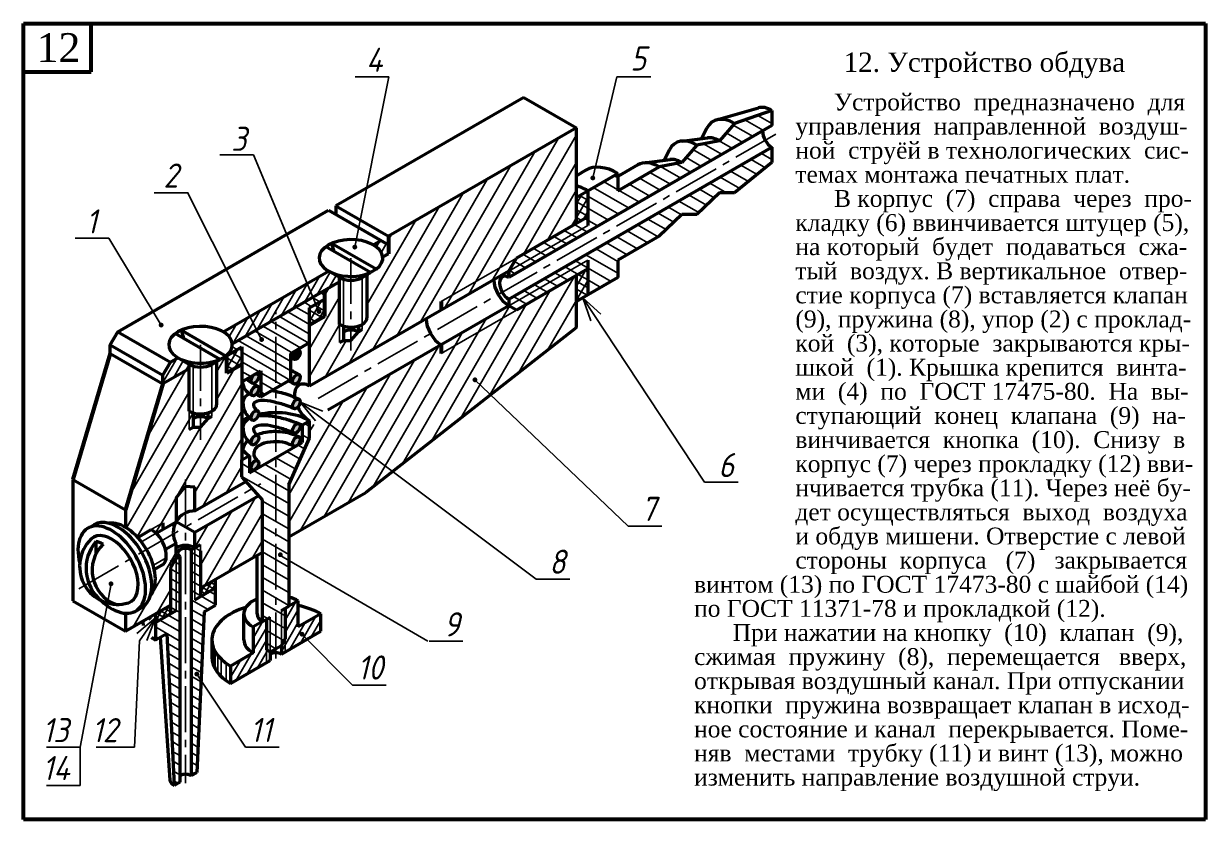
# Model space of a CAD drawing. Header units: millimetres. Extents: x -255 to 513, y 132 to 472.
# Drawn here: x -255 to -10, y 132 to 297 of the extents above; entities that cross this region are included whole.
import ezdxf

# ---------------------------------------------------------------- set-up
doc = ezdxf.new("R2010")
doc.units = ezdxf.units.MM
doc.header["$LTSCALE"] = 0.5
doc.linetypes.add('осевая2', pattern=[28.575, 19.05, -3.175, 3.175, -3.175])
doc.styles.get("Standard").update_dxf_attribs({"font": 'isocpeui.ttf', "width": 0.9})
doc.styles.add('стиль1', font='TIMES.TTF')

msp = doc.modelspace()

# ---------------------------------------------------------------- hatches: boundary and pattern name
at = {"lineweight": -3}
h = msp.add_hatch(dxfattribs=at)
h.set_pattern_fill('ANSI31', scale=0.675, angle=105, style=0)
h.set_pattern_definition([(150, (-276, 130.5), (-1.071562, -1.856), [])])
h.paths.add_polyline_path([(-138.04, 255.15), (-138.04, 256.95), (-152.85, 248.4), (-154.41, 245.7)], flags=17)
h.paths.add_polyline_path([(-138.04, 246.15), (-138.04, 247.95), (-154.41, 238.5), (-152.85, 237.6)])
h.paths.add_polyline_path([(-123.23, 252.9), (-118.56, 257.4), (-115.44, 257.4), (-110.76, 261.9), (-107.64, 261.9), (-99.85, 268.2), (-99.85, 271.35), (-154.41, 239.85), (-154.41, 238.5), (-138.04, 247.95), (-138.04, 240.75), (-131.81, 244.35), (-131.81, 247.95)])
h.paths.add_polyline_path([(-99.85, 275.85), (-99.85, 279), (-107.64, 276.3), (-110.76, 272.7), (-115.44, 271.8), (-118.56, 268.2), (-123.23, 267.3), (-131.81, 262.35), (-131.81, 265.95), (-138.04, 262.35), (-138.04, 255.15), (-154.41, 245.7), (-154.41, 244.35)])
h = msp.add_hatch(dxfattribs=at)
h.set_pattern_fill('ANSI37', scale=0.45, angle=15, style=0)
h.set_pattern_definition([(60, (-276, 130.5), (-1.237334, 0.714375), []), (150, (-276, 130.5), (-0.714375, -1.237334), [])])
h.paths.add_polyline_path([(-138.04, 262.35), (-140.38, 261), (-140.38, 255.6), (-138.04, 256.95)])
h.paths.add_polyline_path([(-138.04, 246.15), (-140.38, 244.8), (-140.38, 239.4), (-138.04, 240.75)])
h = msp.add_hatch(dxfattribs=at)
h.set_pattern_fill('ANSI37', color=256, scale=0.45, angle=105, style=0)
h.set_pattern_definition([(150, (-276, 130.5), (-0.714375, -1.237334), []), (240, (-276, 130.5), (1.237334, -0.714375), [])])
h.paths.add_polyline_path([(-212.87, 224.55), (-209.75, 226.35), (-209.75, 229.95), (-212.87, 228.15)])
h.paths.add_polyline_path([(-195.72, 234.45), (-192.6, 236.25), (-192.6, 239.85), (-195.72, 238.05)])
h = msp.add_hatch(color=256)
edge = h.paths.add_edge_path()
edge.add_ellipse((-198.45, 228.35), major_axis=(-0.551, -0.955), ratio=0.57735, start_angle=0, end_angle=360)
h = msp.add_hatch(color=256)
edge = h.paths.add_edge_path()
edge.add_ellipse((-207.05, 205.41), major_axis=(-0.551, -0.955), ratio=0.57735, start_angle=45, end_angle=180)
edge.add_ellipse((-207.05, 205.41), major_axis=(-0.551, -0.955), ratio=0.57735, start_angle=180, end_angle=354.2598)
edge.add_ellipse((-202.73, 207.26), major_axis=(-6.71, 0.28), ratio=0.633, start_angle=44.4477, end_angle=45.1001)
edge.add_ellipse((-207.05, 205.41), major_axis=(-0.551, -0.955), ratio=0.57735, start_angle=0, end_angle=45)
edge = h.paths.add_edge_path()
edge.add_ellipse((-207.05, 210.64), major_axis=(-0.551, -0.955), ratio=0.57735, start_angle=0, end_angle=180)
edge.add_ellipse((-207.05, 210.64), major_axis=(-0.551, -0.955), ratio=0.57735, start_angle=180, end_angle=350.9329)
edge.add_ellipse((-202.73, 212.5), major_axis=(-6.76, 0.91), ratio=0.663869, start_angle=48.3655, end_angle=49.3424)
edge = h.paths.add_edge_path()
edge.add_ellipse((-207.05, 215.74), major_axis=(-0.551, -0.955), ratio=0.57735, start_angle=0, end_angle=106.1859)
edge.add_ellipse((-207.05, 215.74), major_axis=(-0.551, -0.955), ratio=0.57735, start_angle=106.1859, end_angle=120.1596)
edge.add_ellipse((-207.05, 215.74), major_axis=(-0.551, -0.955), ratio=0.57735, start_angle=120.1596, end_angle=180)
edge.add_ellipse((-207.05, 215.74), major_axis=(-0.551, -0.955), ratio=0.57735, start_angle=180, end_angle=350.9329)
edge.add_ellipse((-202.73, 217.6), major_axis=(-6.76, 0.91), ratio=0.663869, start_angle=48.3655, end_angle=49.3424)
edge = h.paths.add_edge_path()
edge.add_ellipse((-207.05, 220.84), major_axis=(-0.551, -0.955), ratio=0.57735, start_angle=73.3747, end_angle=180)
edge.add_ellipse((-207.05, 220.84), major_axis=(-0.551, -0.955), ratio=0.57735, start_angle=180, end_angle=360)
edge.add_ellipse((-207.05, 220.84), major_axis=(-0.551, -0.955), ratio=0.57735, start_angle=0, end_angle=73.3747)
edge = h.paths.add_edge_path()
edge.add_ellipse((-207.05, 223.41), major_axis=(-0.551, -0.955), ratio=0.57735, start_angle=21.1043, end_angle=180)
edge.add_ellipse((-207.05, 223.41), major_axis=(-0.551, -0.955), ratio=0.57735, start_angle=180, end_angle=225)
edge.add_ellipse((-207.05, 223.41), major_axis=(-0.551, -0.955), ratio=0.57735, start_angle=225, end_angle=360)
edge.add_ellipse((-207.05, 223.41), major_axis=(-0.551, -0.955), ratio=0.57735, start_angle=0, end_angle=21.1043)
edge = h.paths.add_edge_path()
edge.add_ellipse((-198.45, 223.26), major_axis=(-0.551, -0.955), ratio=0.57735, start_angle=0, end_angle=180)
edge.add_ellipse((-198.45, 223.26), major_axis=(-0.551, -0.955), ratio=0.57735, start_angle=180, end_angle=352.4351)
edge.add_ellipse((-202.74, 220.8), major_axis=(-4.8, 0.39), ratio=0.563625, start_angle=221.5073, end_angle=222.7758, ccw=False)
edge = h.paths.add_edge_path()
edge.add_ellipse((-198.45, 218.16), major_axis=(-0.551, -0.955), ratio=0.57735, start_angle=64.7585, end_angle=128.9248)
edge.add_ellipse((-198.45, 218.16), major_axis=(-0.551, -0.955), ratio=0.57735, start_angle=128.9248, end_angle=180)
edge.add_spline(control_points=[(-197.89, 219.11), (-197.93, 219.13), (-197.96, 219.14), (-197.99, 219.15)], knot_values=[14.352486, 14.352486, 14.352486, 14.352486, 14.467268, 14.467268, 14.467268, 14.467268], degree=3, periodic=0)
edge.add_ellipse((-198.45, 218.16), major_axis=(-0.551, -0.955), ratio=0.57735, start_angle=189.2647, end_angle=360)
edge.add_ellipse((-198.45, 218.16), major_axis=(-0.551, -0.955), ratio=0.57735, start_angle=0, end_angle=64.7585)
edge = h.paths.add_edge_path()
edge.add_ellipse((-198.45, 213.06), major_axis=(-0.551, -0.955), ratio=0.57735, start_angle=0, end_angle=177.7976)
edge.add_ellipse((-198.45, 213.06), major_axis=(-0.551, -0.955), ratio=0.57735, start_angle=177.7976, end_angle=189.5085)
edge.add_ellipse((-198.45, 213.06), major_axis=(-0.551, -0.955), ratio=0.57735, start_angle=189.5085, end_angle=360)
edge = h.paths.add_edge_path()
edge.add_ellipse((-198.45, 210.35), major_axis=(-0.551, -0.955), ratio=0.57735, start_angle=57.9942, end_angle=110.7374)
edge.add_ellipse((-198.45, 210.35), major_axis=(-0.551, -0.955), ratio=0.57735, start_angle=110.7374, end_angle=180)
edge.add_spline(control_points=[(-197.89, 211.31), (-197.92, 211.32), (-197.94, 211.33), (-197.96, 211.34)], knot_values=[16.234827, 16.234827, 16.234827, 16.234827, 16.312033, 16.312033, 16.312033, 16.312033], degree=3, periodic=0)
edge.add_ellipse((-198.45, 210.35), major_axis=(-0.551, -0.955), ratio=0.57735, start_angle=186.2561, end_angle=360)
edge.add_ellipse((-198.45, 210.35), major_axis=(-0.551, -0.955), ratio=0.57735, start_angle=0, end_angle=32.0058)
edge.add_line((-198.62, 209.37), (-198.27, 209.58))
h = msp.add_hatch(dxfattribs=at)
h.set_pattern_fill('ANSI31', color=256, scale=0.72, angle=105, style=0)
h.set_pattern_definition([(150, (-276, 130.5), (-1.143, -1.979734), [])])
h.paths.add_polyline_path([(-195.72, 211.05), (-195.72, 214.65), (-197.28, 213.75), (-197.28, 210.15), (-202.73, 207), (-202.73, 167.4), (-201.57, 168.07), (-201.57, 175.28), (-200.01, 176.18), (-200.01, 201.37)])
h.paths.add_polyline_path([(-208.19, 203.85), (-208.19, 207.45), (-209.75, 206.55), (-209.75, 202.95), (-205.46, 198.22), (-205.46, 173.03), (-203.9, 173.93), (-203.9, 166.72), (-202.73, 167.4), (-202.73, 207)])
h.paths.add_polyline_path([(-204.68, 167.18), (-203.9, 166.72), (-203.9, 173.93), (-204.68, 173.47)])
h.paths.add_polyline_path([(-200.79, 175.72), (-201.57, 175.28), (-201.57, 168.07), (-200.79, 169.43)], flags=17)
h = msp.add_hatch(dxfattribs=at)
h.set_pattern_fill('ANSI31', color=256, scale=0.54, angle=105, style=0)
h.set_pattern_definition([(150, (-276, 130.5), (-0.85725, -1.4848), [])])
h.paths.add_polyline_path([(-222.61, 186.53), (-223.39, 186.07), (-223.39, 175.28), (-227.68, 172.8), (-227.68, 169.2), (-225.34, 170.55), (-224.25, 148.5), (-222.61, 148.5)])
h.paths.add_polyline_path([(-222.61, 148.5), (-224.25, 148.5), (-223.78, 139.05), (-222.61, 139.72)])
h.paths.add_polyline_path([(-217.54, 175.05), (-215.21, 176.4), (-215.21, 180), (-219.49, 177.53), (-219.49, 188.32), (-220.27, 187.88), (-220.27, 148.5), (-218.79, 148.5)])
h.paths.add_polyline_path([(-218.79, 148.5), (-220.27, 148.5), (-220.27, 141.07), (-219.1, 141.75)])
h.paths.add_polyline_path([(-218.32, 187.65), (-219.49, 188.32), (-219.49, 177.53), (-218.32, 178.2)], flags=17)
h.paths.add_polyline_path([(-223.39, 186.07), (-224.56, 184.05), (-224.56, 174.6), (-223.39, 175.28)], flags=17)
h = msp.add_hatch(dxfattribs=at)
h.set_pattern_fill('ANSI37', color=256, scale=0.27, angle=15, style=0)
h.set_pattern_definition([(60, (-276, 130.5), (-0.7424, 0.428625), []), (150, (-276, 130.5), (-0.428625, -0.7424), [])])
h.paths.add_polyline_path([(-224.56, 174.6), (-224.56, 176.4), (-227.68, 174.6), (-227.68, 172.8)])
h.paths.add_polyline_path([(-215.21, 180), (-215.21, 181.8), (-218.32, 180), (-218.32, 178.2)])
h = msp.add_hatch(dxfattribs=at)
h.set_pattern_fill('ANSI31', color=256, scale=0.405, angle=15, style=0)
h.set_pattern_definition([(60, (-276, 130.5), (-1.1136, 0.642938), [])])
h.paths.add_polyline_path([(-203.9, 166.72), (-204.68, 167.18), (-204.68, 164.47), (-203.9, 164.93)])
h.paths.add_polyline_path([(-200.79, 169.43), (-201.57, 168.07), (-201.57, 166.28), (-200.79, 166.72)])
h.paths.add_polyline_path([(-200.79, 166.72), (-193.38, 171), (-193.38, 174.6), (-198.06, 171.9), (-198.06, 177.3), (-200.01, 176.18), (-200.79, 175.72), (-200.79, 169.43)])
h.paths.add_polyline_path([(-204.68, 167.18), (-204.68, 173.47), (-205.46, 173.03), (-207.41, 171.9), (-207.41, 166.5), (-212.09, 163.8), (-212.09, 160.2), (-204.68, 164.47)])

# ---------------------------------------------------------------- linework, layer by layer
at = {"color": 7, "lineweight": 60}
for p, q in [((-255, 132), (-255, 297)), ((-255, 297), (-10, 297)), ((-241, 287), (-241, 297)), ((-10, 297), (-10, 132)), ((-255, 287), (-241, 287)), ((-10, 132), (-255, 132))]:
    msp.add_line(p, q, dxfattribs=at)
at = {"color": 7, "lineweight": -3}
for p, q in [((-186.34, 250.66), (-179.29, 286)), ((-179.29, 286), (-186.29, 286)), ((-137, 265), (-132, 286)), ((-132, 286), (-125, 286)), ((-156.28, 246.42), (-140.38, 273.96)), ((-151.33, 249.28), (-140.38, 268.24)), ((-146.38, 252.13), (-140.38, 262.53)), ((-154.41, 245.7), (-138.04, 255.15)), ((-141.43, 254.99), (-140.38, 256.81)), ((-154.41, 238.5), (-138.04, 247.95)), ((-139.06, 240.16), (-113.83, 201.95)), ((-139.06, 240.16), (-137.44, 235.39)), ((-139.06, 240.16), (-135.31, 236.79)), ((-146.36, 229.32), (-140.38, 239.67)), ((-161.44, 223.14), (-129.69, 192.79)), ((-113.83, 201.95), (-106.83, 201.95)), ((-129.69, 192.79), (-122.69, 192.79)), ((-243.26, 147), (-243.26, 139)), ((-243.26, 139), (-250.26, 139))]:
    msp.add_line(p, q, dxfattribs=at)
at = {"lineweight": 50}
for p, q in [((-151.29, 281.7), (-190.26, 259.2)), ((-235.47, 233.1), (-191.82, 258.3)), ((-191.82, 258.3), (-179.35, 251.1)), ((-190.26, 259.2), (-179.35, 252.9)), ((-190.26, 259.2), (-190.26, 257.4)), ((-183.11, 245.38), (-192.38, 250.73)), ((-181.9, 246.08), (-191.17, 251.43)), ((-191.17, 251.43), (-190.71, 249.77)), ((-182.47, 251.1), (-180.91, 252)), ((-179.35, 249.3), (-180.54, 248.61)), ((-154.41, 245.7), (-152.85, 248.4)), ((-213.65, 233.1), (-191.82, 245.7)), ((-154.41, 245.7), (-195.72, 221.85)), ((-189.48, 244.35), (-191.82, 245.7)), ((-184.81, 244.35), (-183.11, 245.38)), ((-181.9, 246.08), (-183.11, 245.38)), ((-154.41, 245.7), (-154.41, 244.35)), ((-154.41, 244.35), (-154.41, 245.7)), ((-189.48, 243.45), (-211.72, 230.61)), ((-189.48, 234.63), (-189.48, 244.35)), ((-183.84, 244.93), (-183.84, 235.98)), ((-195.72, 238.05), (-192.6, 239.85)), ((-195.72, 230.85), (-195.72, 238.05)), ((-154.41, 238.5), (-191.93, 216.84)), ((-154.41, 239.85), (-154.41, 238.5)), ((-152.85, 237.6), (-154.41, 238.5)), ((-237.03, 230.4), (-235.47, 233.1)), ((-235.47, 233.1), (-224.56, 226.8)), ((-222.35, 233.43), (-221.89, 231.77)), ((-213.07, 228.08), (-222.35, 233.43)), ((-188.7, 234.3), (-188.7, 231.3)), ((-187.15, 231.3), (-185.59, 233.1)), ((-185.59, 234.3), (-185.59, 233.1)), ((-185.59, 233.1), (-184.81, 233.55)), ((-237.03, 228.6), (-237.03, 230.4)), ((-237.03, 230.4), (-226.12, 224.1)), ((-214.28, 227.38), (-223.56, 232.73)), ((-199.62, 228.6), (-195.72, 230.85)), ((-195.72, 221.85), (-195.72, 230.85)), ((-189.48, 230.85), (-188.7, 231.3)), ((-188.7, 231.3), (-187.15, 231.3)), ((-237.03, 228.6), (-226.12, 222.3)), ((-213.07, 228.08), (-214.28, 227.38)), ((-212.87, 228.15), (-209.75, 229.95)), ((-209.75, 229.95), (-209.75, 222.75)), ((-199.62, 223.2), (-199.62, 228.6)), ((-226.12, 224.1), (-224.56, 226.8)), ((-220.66, 225.45), (-226.12, 222.3)), ((-224.56, 226.8), (-223, 227.7)), ((-220.66, 226.35), (-223, 227.7)), ((-220.66, 216.63), (-220.66, 226.35)), ((-215.98, 226.35), (-214.28, 227.38)), ((-215.02, 226.93), (-215.02, 217.98)), ((-226.12, 222.3), (-226.12, 224.1)), ((-209.75, 222.75), (-205.85, 225)), ((-205.85, 225), (-205.85, 219.6)), ((-205.85, 219.6), (-199.62, 223.2)), ((-209.75, 222.75), (-209.75, 206.55)), ((-219.88, 216.3), (-219.88, 213.3)), ((-216.76, 215.1), (-216.76, 216.3)), ((-220.66, 212.85), (-219.88, 213.3)), ((-219.88, 213.3), (-218.32, 213.3)), ((-218.32, 213.3), (-216.76, 215.1)), ((-216.76, 215.1), (-215.98, 215.55)), ((-197.28, 213.75), (-195.72, 214.65)), ((-197.28, 213.75), (-197.28, 210.15)), ((-195.72, 211.05), (-195.72, 214.65)), ((-200.01, 201.37), (-195.72, 211.05)), ((-208.19, 203.85), (-197.28, 210.15)), ((-209.75, 206.55), (-208.19, 207.45)), ((-209.75, 202.95), (-209.75, 206.55)), ((-208.19, 207.45), (-208.19, 203.85)), ((-244.82, 202.5), (-244.82, 177.3)), ((-244.82, 202.5), (-233.91, 196.2)), ((-223.39, 198.68), (-221.43, 201.11)), ((-221.43, 201.11), (-219.49, 200.93)), ((-219.49, 195.97), (-208.95, 202.06)), ((-219.49, 195.97), (-219.49, 200.93)), ((-209.75, 202.95), (-205.46, 198.22)), ((-200.01, 201.37), (-200.01, 176.18)), ((-223.39, 198.68), (-223.39, 193.72)), ((-206.27, 199.11), (-219.49, 191.47)), ((-200.01, 190.57), (-184.03, 199.8)), ((-233.91, 196.2), (-233.91, 192.6)), ((-205.46, 173.03), (-205.46, 198.22)), ((-227.53, 191.33), (-223.39, 193.72)), ((-219.49, 191.47), (-223.39, 193.72)), ((-241.68, 192.37), (-240.43, 193.09)), ((-231.35, 190.48), (-228.53, 192.1)), ((-226.12, 193.5), (-226.12, 192.15)), ((-219.49, 188.32), (-219.49, 191.47)), ((-240.03, 189.58), (-240.03, 187.02)), ((-223.39, 189.22), (-225.58, 187.96)), ((-223.39, 186.07), (-223.39, 189.22)), ((-219.49, 188.32), (-218.32, 189)), ((-222.61, 186.53), (-223.39, 186.07)), ((-219.49, 188.32), (-220.27, 187.88)), ((-218.32, 187.65), (-218.32, 178.2)), ((-218.32, 180), (-205.46, 187.43)), ((-206.59, 174.6), (-206.59, 186.77)), ((-226.33, 184.69), (-227.89, 183.78)), ((-224.56, 184.05), (-223.39, 186.07)), ((-223.39, 186.07), (-224.56, 185.4)), ((-224.56, 184.05), (-224.56, 174.6)), ((-215.21, 180), (-215.21, 181.8)), ((-219.49, 177.53), (-215.21, 180)), ((-215.21, 176.4), (-215.21, 180)), ((-244.82, 177.3), (-233.91, 171)), ((-233.91, 171), (-224.56, 176.4)), ((-217.54, 175.05), (-215.21, 176.4)), ((-198.06, 177.3), (-200.01, 176.18)), ((-198.06, 171.9), (-198.06, 177.3)), ((-233.91, 174.74), (-233.91, 171)), ((-231.76, 175.19), (-230.51, 175.91)), ((-227.68, 172.8), (-223.39, 175.28)), ((-227.68, 174.6), (-227.68, 172.8)), ((-209.35, 169.2), (-209.35, 174.6)), ((-201.57, 175.28), (-200.01, 176.18)), ((-200.79, 175.72), (-200.79, 169.43)), ((-193.38, 174.6), (-198.06, 171.9)), ((-193.38, 171), (-193.38, 174.6)), ((-227.68, 172.8), (-227.68, 169.2)), ((-205.46, 173.03), (-207.41, 171.9)), ((-207.41, 171.9), (-207.41, 166.5)), ((-205.46, 173.03), (-203.9, 173.93)), ((-204.68, 173.47), (-204.68, 167.18)), ((-227.68, 169.2), (-225.34, 170.55)), ((-215.96, 169.2), (-215.96, 165.6)), ((-201.57, 166.28), (-193.38, 171)), ((-201.57, 168.07), (-200.79, 169.43)), ((-204.68, 167.18), (-203.9, 166.72)), ((-203.9, 166.72), (-201.57, 168.07)), ((-203.9, 166.72), (-203.9, 164.93)), ((-201.57, 168.07), (-201.57, 166.28)), ((-207.41, 166.5), (-212.09, 163.8)), ((-212.09, 160.2), (-203.9, 164.93)), ((-212.09, 163.8), (-212.09, 160.2))]:
    msp.add_line(p, q, dxfattribs=at)
at = {"color": 7, "lineweight": 50}
for p, q in [((-151.29, 281.7), (-140.38, 275.4)), ((-111.35, 277.03), (-102.66, 279.54)), ((-99.85, 279), (-107.64, 276.3)), ((-99.85, 279), (-99.85, 275.85)), ((-140.38, 275.4), (-179.35, 252.9)), ((-99.85, 275.85), (-154.41, 244.35)), ((-140.38, 255.6), (-140.38, 275.4)), ((-114.43, 273.16), (-113.33, 275.34)), ((-107.64, 276.3), (-110.76, 272.7)), ((-118.49, 272.64), (-113.2, 273.32)), ((-110.76, 272.7), (-115.44, 271.8)), ((-154.41, 239.85), (-99.85, 271.35)), ((-122.23, 268.66), (-121.12, 270.84)), ((-115.44, 271.8), (-118.56, 268.2)), ((-99.85, 271.35), (-99.85, 268.2)), ((-127.64, 267.74), (-131.81, 265.33)), ((-131.81, 262.35), (-123.23, 267.3)), ((-126.29, 268.14), (-120.99, 268.82)), ((-118.56, 268.2), (-123.23, 267.3)), ((-99.85, 268.2), (-107.64, 261.9)), ((-138.42, 266.61), (-140.38, 265.47)), ((-138.04, 262.35), (-131.81, 265.95)), ((-131.81, 265.95), (-131.81, 262.35)), ((-140.38, 261), (-138.04, 262.35)), ((-138.04, 262.35), (-138.04, 255.15)), ((-110.76, 261.9), (-115.44, 257.4)), ((-107.64, 261.9), (-110.76, 261.9)), ((-118.56, 257.4), (-123.23, 252.9)), ((-115.44, 257.4), (-118.56, 257.4)), ((-138.04, 256.95), (-152.85, 248.4)), ((-123.23, 252.9), (-131.81, 247.95)), ((-138.04, 247.95), (-138.04, 240.75)), ((-131.81, 247.95), (-131.81, 244.35)), ((-138.04, 246.15), (-152.85, 237.6)), ((-140.38, 234), (-140.38, 244.8)), ((-131.81, 244.35), (-138.04, 240.75)), ((-138.04, 240.75), (-140.38, 239.4)), ((-140.38, 234), (-184.03, 199.8)), ((-222.61, 186.53), (-222.61, 139.72)), ((-220.27, 187.88), (-220.27, 141.07)), ((-217.54, 175.05), (-219.1, 141.75)), ((-226.67, 169.78), (-224.71, 140.13)), ((-225.34, 170.55), (-223.78, 139.05)), ((-222.61, 139.72), (-223.78, 139.05)), ((-219.1, 141.75), (-220.27, 141.07))]:
    msp.add_line(p, q, dxfattribs=at)
at = {"color": 7, "linetype": 'осевая2', "lineweight": -3}
for p, q in [((-99.07, 274.05), (-195.31, 218.49)), ((-187.15, 248.4), (-187.15, 229.25)), ((-202.73, 165.35), (-202.73, 237.6)), ((-218.32, 230.4), (-218.32, 210.71)), ((-243.56, 179.83), (-205.85, 201.6)), ((-221.44, 202.5), (-221.44, 139.5))]:
    msp.add_line(p, q, dxfattribs=at)
at = {"lineweight": -3}
for p, q in [((-161.23, 243.56), (-144.08, 273.26)), ((-207.35, 269.8), (-214.35, 269.8)), ((-193.78, 237.31), (-207.35, 269.8)), ((-166.18, 240.7), (-149.03, 270.4)), ((-172.69, 235.15), (-153.98, 267.55)), ((-177.64, 232.29), (-158.93, 264.69)), ((-220.97, 261.93), (-227.97, 261.93)), ((-205.66, 231.49), (-221, 262)), ((-182.59, 229.43), (-163.88, 261.83)), ((-187.54, 226.57), (-168.83, 258.98)), ((-183.84, 238.69), (-173.78, 256.12)), ((-237.32, 252.5), (-244.32, 252.5)), ((-226.49, 234.49), (-237.32, 252.5)), ((-179.35, 252.18), (-178.73, 253.26)), ((-181.86, 250.69), (-181.2, 251.83)), ((-180.83, 249.61), (-179.82, 251.37)), ((-152.85, 248.4), (-168.44, 239.4)), ((-194.22, 240.72), (-191.46, 245.49)), ((-183.84, 244.41), (-183.37, 245.22)), ((-157.84, 243.72), (-156.28, 246.42)), ((-199.17, 237.86), (-196.05, 243.26)), ((-196.69, 239.29), (-193.58, 244.69)), ((-191.74, 242.15), (-190.22, 244.78)), ((-188.7, 234.3), (-188.7, 244.02)), ((-184.81, 234.63), (-184.81, 244.35)), ((-162.79, 240.86), (-161.23, 243.56)), ((-152.38, 224.59), (-140.89, 244.51)), ((-204.12, 235), (-201, 240.4)), ((-201.64, 236.43), (-198.53, 241.83)), ((-195.72, 229.54), (-189.48, 240.34)), ((-193.56, 239.3), (-195.11, 240.2)), ((-192.6, 240.73), (-193.4, 241.19)), ((-192.6, 240.66), (-191.74, 242.15)), ((-167.74, 238), (-166.18, 240.7)), ((-158.41, 219.87), (-145.84, 241.65)), ((-206.59, 233.57), (-203.47, 238.97)), ((-195.72, 236.59), (-198.54, 238.22)), ((-195.27, 238.31), (-196.83, 239.21)), ((-164.43, 215.15), (-150.79, 238.79)), ((-155.74, 235.93), (-154.29, 238.43)), ((-211.54, 230.71), (-208.42, 236.11)), ((-209.07, 232.14), (-205.95, 237.54)), ((-202.73, 234.7), (-203.69, 235.25)), ((-195.72, 232.63), (-201.97, 236.24)), ((-195.72, 234.61), (-200.26, 237.23)), ((-170.46, 210.43), (-155.74, 235.93)), ((-168.44, 228.6), (-152.85, 237.6)), ((-160.68, 233.08), (-159.13, 235.78)), ((-212.46, 231.99), (-210.9, 234.69)), ((-202.73, 230.74), (-207.12, 233.27)), ((-202.73, 232.72), (-205.4, 234.26)), ((-195.89, 230.75), (-202.73, 234.7)), ((-195.72, 223.83), (-189.48, 234.63)), ((-189.48, 234.63), (-189.48, 230.85)), ((-184.81, 233.55), (-184.81, 234.63)), ((-176.48, 205.71), (-160.68, 233.08)), ((-165.63, 230.22), (-164.07, 232.92)), ((-202.73, 226.78), (-210.54, 231.29)), ((-202.73, 228.76), (-208.83, 232.28)), ((-197.61, 229.76), (-202.73, 232.72)), ((-199.32, 228.77), (-202.73, 230.74)), ((-192.48, 223.72), (-188.11, 231.3)), ((-215.02, 224.7), (-213.06, 228.09)), ((-202.73, 224.8), (-209.75, 228.85)), ((-199.62, 226.96), (-202.73, 228.76)), ((-187.73, 197.66), (-169.02, 230.06)), ((-182.51, 200.99), (-165.63, 230.22)), ((-226.12, 222.61), (-223.27, 227.54)), ((-223.92, 223.57), (-221.9, 227.06)), ((-221.44, 225), (-220.66, 226.35)), ((-219.88, 216.3), (-219.88, 226.02)), ((-215.98, 216.63), (-215.98, 226.35)), ((-215.02, 218.98), (-211.27, 225.47)), ((-206.18, 224.81), (-209.75, 226.87)), ((-199.62, 224.98), (-202.73, 226.78)), ((-192.68, 194.8), (-173.97, 227.2)), ((-229.46, 211.11), (-221.44, 225)), ((-207.89, 223.82), (-209.75, 224.89)), ((-202.73, 222.82), (-205.85, 224.62)), ((-199.79, 223.1), (-202.73, 224.8)), ((-197.63, 191.95), (-178.92, 224.35)), ((-232.99, 199.28), (-220.66, 220.63)), ((-226.58, 193.23), (-209.75, 222.39)), ((-203.22, 221.12), (-205.85, 222.64)), ((-204.93, 220.13), (-205.85, 220.66)), ((-201.5, 222.11), (-202.73, 222.82)), ((-200.01, 193.54), (-183.87, 221.49)), ((-200.01, 199.26), (-188.82, 218.63)), ((-197.67, 218.51), (-148.73, 181.8)), ((-197.67, 218.51), (-194.48, 214.61)), ((-197.67, 218.51), (-192.98, 216.67)), ((-233.64, 192.43), (-219.88, 216.3)), ((-220.66, 216.63), (-220.66, 212.85)), ((-219.49, 199.8), (-209.75, 216.68)), ((-215.98, 216.63), (-215.98, 215.55)), ((-231.43, 190.56), (-218.24, 213.39)), ((-195.72, 212.4), (-194.86, 213.9)), ((-217.86, 196.92), (-209.75, 210.96)), ((-212.91, 199.78), (-209.75, 205.24)), ((-217.43, 180.52), (-206.9, 198.74)), ((-218.32, 184.68), (-211.85, 195.88)), ((-212.48, 183.38), (-205.46, 195.52)), ((-228.53, 192.1), (-226.12, 193.5)), ((-227.63, 191.43), (-226.58, 193.23)), ((-219.49, 188.37), (-216.8, 193.03)), ((-207.53, 186.23), (-205.46, 189.81)), ((-219.49, 177.53), (-219.49, 188.32)), ((-219.49, 188.32), (-218.32, 187.65)), ((-202.03, 186.87), (-171.2, 168.97)), ((-232.27, 171.94), (-224.56, 185.31)), ((-223.39, 186.07), (-223.39, 175.28)), ((-148.73, 181.8), (-141.73, 181.8)), ((-236.88, 180.85), (-243.26, 147)), ((-227.33, 174.8), (-224.56, 179.59)), ((-201.57, 175.28), (-201.57, 168.07)), ((-227.68, 173.8), (-231.54, 170.56)), ((-231, 169), (-227.68, 173.8)), ((-227.68, 173.8), (-229.47, 169.09)), ((-203.9, 173.93), (-203.9, 166.72)), ((-200.79, 169.43), (-200.79, 166.72)), ((-197.29, 170.39), (-186.81, 159.81)), ((-232, 147), (-231, 169)), ((-204.68, 167.18), (-204.68, 164.47)), ((-170.95, 168.97), (-163.95, 168.97)), ((-219.1, 162.13), (-209, 147)), ((-186.81, 159.81), (-179.81, 159.81)), ((-243.26, 147), (-250.26, 147)), ((-232, 147), (-239.93, 147)), ((-202, 147), (-209, 147))]:
    msp.add_line(p, q, dxfattribs=at)
at = {"lineweight": 60}
for p, q in [((-179.35, 252.9), (-179.35, 251.1)), ((-179.35, 251.1), (-179.35, 249.3)), ((-192.6, 241.65), (-192.6, 236.25)), ((-168.44, 239.4), (-168.44, 237.6)), ((-192.6, 236.25), (-195.72, 234.45)), ((-168.44, 230.4), (-168.44, 228.6)), ((-237.03, 228.6), (-244.82, 202.5)), ((-212.87, 224.55), (-212.87, 228.24)), ((-209.75, 226.35), (-212.87, 224.55)), ((-226.12, 222.3), (-233.91, 196.2))]:
    msp.add_line(p, q, dxfattribs=at)
for p, q in [((-179.37, 249.29), (-179.35, 249.32)), ((-213.65, 233.09), (-213.66, 233.09)), ((-210.7, 229.4), (-211.74, 230)), ((-209.61, 222.83), (-209.75, 222.91)), ((-227.53, 191.33), (-230.59, 189.57)), ((-218.32, 189), (-218.32, 187.65)), ((-225.45, 186.22), (-228.11, 184.68)), ((-224.48, 185.44), (-223.39, 187.33)), ((-224.56, 185.31), (-224.48, 185.44)), ((-224.56, 185.4), (-224.56, 184.05)), ((-238.21, 182.92), (-238.28, 182.96)), ((-224.56, 176.4), (-227.68, 174.6)), ((-215.66, 167.57), (-215.66, 163.97)), ((-215.27, 166.77), (-215.27, 163.17)), ((-214.77, 166.03), (-214.77, 162.43)), ((-214.05, 161.64), (-214.05, 165.24)), ((-212.99, 164.38), (-212.99, 160.78))]:
    msp.add_line(p, q)
at = {"color": 7, "const_width": 0.5}
msp.add_lwpolyline([(-137.25, 265, 1), (-136.75, 265, 1)], format="xyb", close=True, dxfattribs=at)
at = {"const_width": 0.5}
for points in [[(-186.59, 250.66, 1), (-186.09, 250.66, 1)], [(-194.03, 237.31, 1), (-193.53, 237.31, 1)], [(-226.74, 234.49, 1), (-226.24, 234.49, 1)], [(-205.91, 231.49, 1), (-205.41, 231.49, 1)], [(-161.69, 223.14, 1), (-161.19, 223.14, 1)], [(-202.03, 186.87, 1), (-201.53, 186.87, 1)], [(-237.13, 180.85, 1), (-236.63, 180.85, 1)], [(-197.54, 170.39, 1), (-197.04, 170.39, 1)], [(-219.35, 162.13, 1), (-218.85, 162.13, 1)]]:
    msp.add_lwpolyline(points, format="xyb", close=True, dxfattribs=at)
at = {"lineweight": 50}
for centre, radius, start, end in [((-219.49, 191.47), 4.5, 90, 210), ((-235.48, 184.49), 7.91, 139.6173, 281.1791), ((-233.48, 184.02), 8.59, 139.637, 230.664), ((-233.24, 183.67), 7.57, 134.2123, 249.2539)]:
    msp.add_arc(centre, radius, start, end, dxfattribs=at)
at = {"color": 7, "lineweight": 50}
for centre, major_axis, start_param, end_param in [((-99.85, 273.6), (3.31, -5.73), 2.356194, 2.999714), ((-107.64, 269.1), (4.41, -7.64), 2.356194, 3.502963), ((-99.85, 273.6), (1.38, -2.39), 3.926991, 5.497787), ((-115.44, 264.6), (4.41, -7.64), 2.356194, 3.502963), ((-110.76, 267.3), (3.31, -5.73), 2.356194, 2.9043), ((-131.81, 255.15), (6.61, -11.46), 2.356194, 3.141593), ((-123.23, 260.1), (4.41, -7.64), 2.356194, 3.141593), ((-118.56, 262.8), (3.31, -5.73), 2.356194, 2.9043), ((-138.04, 251.55), (6.61, -11.46), 2.356194, 2.608875), ((-221.44, 140.4), (-3.31, 0), 6.424098, 7.068583), ((-221.44, 140.4), (-1.65, 0), 3.926991, 5.497787)]:
    msp.add_ellipse(centre, major_axis=major_axis, ratio=0.57735, start_param=start_param, end_param=end_param, dxfattribs=at)
at = {"lineweight": 50}
for centre, major_axis, ratio, start_param, end_param in [((-187.15, 248.4), (-6.61, 0), 0.57735, 2.48753, 8.510725), ((-187.15, 245.7), (-3.31, 0), 0.57735, 0.785398, 2.356194), ((-154.41, 242.1), (2.2, -3.82), 0.57735, 3.926991, 5.497787), ((-154.41, 242.1), (1.38, -2.39), 0.57735, 2.356194, 5.497787), ((-187.15, 235.98), (-3.31, 0), 0.57735, 7.068583, 9.424778), ((-168.44, 234), (2.2, -3.82), 0.57735, 3.926991, 5.497787), ((-218.32, 230.4), (-6.61, 0), 0.57735, 2.48753, 8.510725), ((-187.15, 232.2), (-2.2, 0), 0.57735, 3.926991, 5.497787), ((-201.64, 227.8), (-4.8, 0.39), 0.563625, 3.866032, 3.936858), ((-218.32, 227.7), (-3.31, 0), 0.57735, 0.785398, 2.356194), ((-202.74, 225.89), (-4.54, 0), 0.57735, 3.745934, 3.953318), ((-202.73, 225.26), (-6.88, 0), 0.57735, 0.508323, 0.785398), ((-201.63, 227.17), (-6.88, 0), 0.57735, 0.738448, 0.785398), ((-201.64, 222.71), (-4.8, 0.39), 0.563625, 3.866032, 4.324331), ((-202.73, 222.69), (-6.88, 0), 0.57735, -0.034926, 0.785398), ((-201.63, 224.6), (-6.88, 0), 0.57735, 0.586066, 0.785398), ((-202.74, 220.8), (-4.8, 0.39), 0.563625, 3.866032, 4.175121), ((-195.72, 218.25), (2.2, -3.82), 0.57735, 2.356194, 4.074156), ((-202.73, 217.6), (-6.76, 0.91), 0.663869, 0.069538, 0.861187), ((-202.73, 221.4), (-4.41, 0), 0.57735, 6.747337, 7.068583), ((-218.32, 217.98), (-3.31, 0), 0.57735, 7.068583, 9.424778), ((-202.73, 210.6), (-9.92, 0), 0.57735, 3.926991, 5.079386), ((-195.72, 218.25), (2.2, -3.82), 0.57735, 4.587058, 5.497787), ((-218.32, 214.2), (-2.2, 0), 0.57735, 3.926991, 5.497787), ((-202.73, 210.6), (-9.92, 0), 0.57735, 5.302166, 5.497787), ((-202.73, 210.6), (-13.27, 4.1), 0.349632, 4.399113, 4.447483), ((-202.73, 210.6), (-7.72, 0), 0.57735, 5.783872, 5.853597), ((-202.73, 212.5), (-6.76, 0.91), 0.663869, 0.069538, 0.861187), ((-202.73, 207), (-7.72, 0), 0.57735, 5.745131, 5.853597), ((-202.73, 210.6), (-7.72, 0), 0.57735, 6.712774, 7.068583), ((-202.73, 207), (-7.72, 0), 0.57735, 3.926991, 4.007574), ((-202.73, 207.26), (-6.71, 0.28), 0.633, 0.648727, 0.787145), ((-235.47, 184.5), (4.96, -8.59), 0.57735, 0, 3.141593), ((-233.92, 185.39), (4.41, -7.64), 0.57735, 0.201255, 2.940338), ((-236.72, 183.78), (4.96, -8.59), 0.57735, 5.176992, 10.534948), ((-236.72, 183.78), (3.87, -6.7), 0.57735, 6.029507, 9.702533), ((-228.53, 188.5), (2.2, -3.82), 0.57735, 0, 2.356194), ((-238.11, 182.56), (3.87, -6.7), 0.57735, 8.714422, 8.997948), ((-221.44, 187.2), (-2.76, 0), 0.57735, 3.926991, 5.497787), ((-221.44, 187.2), (-1.65, 0), 0.57735, 3.926991, 7.068583), ((-202.73, 174.6), (-6.61, 0), 0.57735, 5.335216, 7.068583), ((-202.73, 174.6), (-6.61, 0), 0.57735, 3.926991, 4.287215), ((-202.73, 169.2), (-13.23, 0), 0.57735, 5.199084, 7.068583), ((-202.73, 174.6), (-3.86, 0), 0.57735, 6.283185, 7.068583), ((-202.73, 169.2), (-13.23, 0), 0.57735, 3.926991, 4.351022), ((-221.44, 172.8), (-8.82, 0), 0.57735, 6.220521, 6.402982), ((-221.44, 176.4), (-8.82, 0), 0.57735, 0.532718, 0.61107), ((-221.44, 172.8), (-8.82, 0), 0.57735, 6.925169, 7.068583), ((-202.73, 169.2), (-6.61, 0), 0.57735, 6.283185, 7.068583), ((-202.73, 165.6), (-13.23, 0), 0.57735, 6.283185, 7.068583), ((-202.73, 165.6), (-1.65, 0), 0.57735, 3.926991, 5.497787)]:
    msp.add_ellipse(centre, major_axis=major_axis, ratio=ratio, start_param=start_param, end_param=end_param, dxfattribs=at)
for centre in [(-198.45, 228.35), (-207.05, 223.41), (-198.45, 223.26), (-207.05, 220.84), (-198.45, 218.16), (-207.05, 215.74), (-198.45, 213.06), (-207.05, 210.64), (-198.45, 210.35), (-207.05, 205.41)]:
    msp.add_ellipse(centre, major_axis=(-0.551, -0.955), ratio=0.57735, dxfattribs=at)
for points, knots in [([(-203.64, 220.88), (-203.48, 220.92), (-202.29, 220.67), (-200.3, 220.24), (-198.6, 219.4), (-197.89, 219.11)], [7.817874, 7.817874, 7.817874, 7.817874, 8.367105, 11.918557, 14.467268, 14.467268, 14.467268, 14.467268]), ([(-209.52, 218.2), (-209.49, 218.49), (-209.39, 219.37), (-208.73, 219.97), (-208.17, 220.26)], [0, 0, 0, 0, 0.946376, 2.905247, 2.905247, 2.905247, 2.905247]), ([(-206.36, 215.7), (-206.32, 215.71), (-205.17, 215.85), (-202.84, 215.54), (-200.34, 214.99), (-198.67, 214.33), (-197.99, 214.06)], [4.813124, 4.813124, 4.813124, 4.813124, 4.945592, 8.367105, 11.918557, 14.349255, 14.349255, 14.349255, 14.349255]), ([(-209.52, 213.1), (-209.49, 213.39), (-209.39, 214.31), (-208.68, 214.91), (-208.09, 215.2)], [0, 0, 0, 0, 0.946376, 2.99899, 2.99899, 2.99899, 2.99899]), ([(-206.65, 211.73), (-206.19, 211.92), (-204.52, 212.46), (-202.28, 212.55), (-199.75, 212.16), (-198.49, 211.58), (-197.89, 211.31)], [6.434037, 6.434037, 6.434037, 6.434037, 7.923938, 11.698635, 14.147835, 16.312033, 16.312033, 16.312033, 16.312033]), ([(-209.49, 208.45), (-209.48, 208.74), (-209.37, 209.53), (-208.92, 210.19), (-208.53, 210.57)], [1.366139, 1.366139, 1.366139, 1.366139, 2.338235, 4.119544, 4.119544, 4.119544, 4.119544])]:
    msp.add_open_spline(points, degree=3, knots=knots, dxfattribs=at)
for points in [[(-199, 217.2), (-200.55, 217.83), (-203.27, 218.56), (-205.75, 218.85), (-207.32, 218.16), (-206.93, 217.11), (-206.5, 216.7)], [(-199, 212.11), (-200.55, 212.74), (-203.27, 213.47), (-205.75, 213.75), (-207.32, 213.06), (-206.93, 212.01), (-206.5, 211.6)], [(-199, 209.4), (-200.73, 210.06), (-203.23, 210.28), (-205.76, 209.74), (-207.14, 208.46), (-207.26, 207.5), (-206.5, 206.36)]]:
    msp.add_spline(points, degree=3, dxfattribs=at)

# ---------------------------------------------------------------- texts
at = {"color": 7, "lineweight": 60, "style": 'стиль1'}
msp.add_text('12', height=6, dxfattribs=at).set_placement((-252.3, 289.03))
at = {"color": 7, "lineweight": -3, "width": 0.9}
for s, p in [('4', (-184, 287)), ('5', (-129.21, 287.28)), ('6', (-110.97, 202.97)), ('14', (-251.1, 140.14))]:
    msp.add_text(s, height=5, dxfattribs=at).set_placement(p)
at = {"color": 7, "style": 'стиль1'}
for s, height, p in [('12. Устройство обдува', 4, (-85, 287)), ('Устройство  предназначено  для', 3.5, (-87, 279)), ('управления  направленной  воздуш-', 3.5, (-95, 274)), ('ной  струёй в технологических  сис-', 3.5, (-95, 269)), ('темах монтажа печатных плат.', 3.5, (-95, 264)), ('В корпус  (7)  справа  через  про-', 3.5, (-87, 259)), ('кладку (6) ввинчивается штуцер (5),', 3.5, (-95, 254)), ('на который  будет  подаваться  сжа-', 3.5, (-95, 249)), ('тый  воздух. В вертикальное  отвер-', 3.5, (-95, 244)), ('стие корпуса (7) вставляется клапан', 3.5, (-95, 239)), ('(9), пружина (8), упор (2) с проклад-', 3.5, (-95, 234)), ('кой  (3), которые  закрываются кры-', 3.5, (-95, 229)), ('шкой  (1). Крышка крепится  винта-', 3.5, (-95, 224)), ('ми  (4)  по  ГОСТ 17475-80.  На  вы-', 3.5, (-95, 219)), ('ступающий  конец  клапана  (9)  на-', 3.5, (-95, 214)), ('винчивается  кнопка  (10).  Снизу  в', 3.5, (-95, 209)), ('корпус (7) через прокладку (12) вви-', 3.5, (-95, 204)), ('нчивается трубка (11). Через неё бу-', 3.5, (-95, 199)), ('дет осуществляться  выход  воздуха', 3.5, (-95, 194)), ('и обдув мишени. Отверстие с левой', 3.5, (-95, 189)), ('стороны  корпуса   (7)   закрывается', 3.5, (-95, 184)), ('винтом (13) по ГОСТ 17473-80 с шайбой (14)', 3.5, (-116, 179)), ('по ГОСТ 11371-78 и прокладкой (12). ', 3.5, (-116, 174)), ('При нажатии на кнопку  (10)  клапан  (9),', 3.5, (-108, 169)), ('сжимая  пружину  (8),  перемещается   вверх,', 3.5, (-116, 164)), ('открывая воздушный канал. При отпускании', 3.5, (-116, 159)), ('кнопки  пружина возвращает клапан в исход-', 3.5, (-116, 154)), ('ное состояние и канал  перекрывается. Поме-', 3.5, (-116, 149)), ('няв  местами  трубку (11) и винт (13), можно', 3.5, (-116, 144)), ('изменить направление воздушной струи.', 3.5, (-116, 139))]:
    msp.add_text(s, height=height, dxfattribs=at).set_placement(p)
at = {"lineweight": -3, "width": 0.9}
for s, p in [('3', (-211.95, 270.61)), ('2', (-226, 263)), ('1', (-242.06, 253.49)), ('8', (-146.04, 182.92)), ('9', (-167.9, 169.94)), ('10', (-185.8, 160.99)), ('13', (-251.1, 148)), ('12', (-240.85, 148)), ('11', (-208.04, 148.04))]:
    msp.add_text(s, height=5, dxfattribs=at).set_placement(p)
at = {"color": 7, "width": 0.9}
msp.add_text('7', height=5, dxfattribs=at).set_placement((-126.99, 193.88))

doc.saveas('drawing.dxf')
